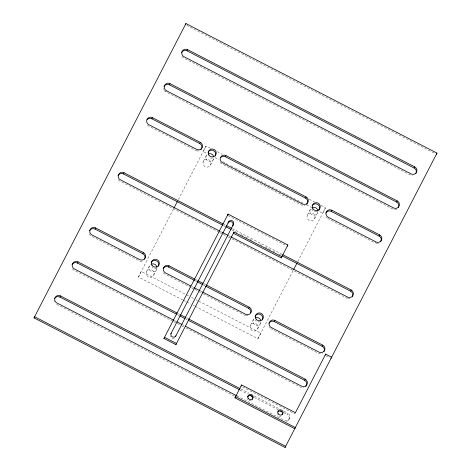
<?xml version="1.0" encoding="UTF-8"?>
<svg xmlns="http://www.w3.org/2000/svg" width="471" height="471" viewBox="0 0 471 471"><rect width="100%" height="100%" fill="white"/><g stroke="black" fill="none" stroke-linecap="round" stroke-linejoin="round"><path stroke-width="0.35" stroke-dasharray="2.35 1.77" d="M396.976 208.936A4.039 3.956 27.2 0 1 392.961 209.089L165.816 91.863L166.416 90.697M147.399 125.268A4.039 3.956 27.2 0 0 148.265 125.869L196.083 150.549L196.678 149.389M182.807 299.962L138.386 277.036L141.253 271.455L185.674 294.381M210.59 148.341L206.021 145.981L203.154 151.556L207.075 153.581M146.505 271.573L149.372 265.991M203.401 161.341L206.269 155.76M153.676 275.276A4.039 3.956 27.2 0 0 149.866 269.447A4.039 3.956 27.2 0 0 146.722 275.541A4.039 3.956 27.2 0 0 153.676 275.276L156.543 269.695M210.578 165.038A4.039 3.956 27.2 0 0 206.769 159.216A4.039 3.956 27.2 0 0 203.625 165.309A4.039 3.956 27.2 0 0 210.578 165.038L213.44 159.463M203.307 293.875L244.985 315.382L245.579 314.222M250.513 325.249L253.374 319.674M307.41 215.017L310.277 209.442M257.684 328.952A4.039 3.956 27.2 0 0 253.875 323.13A4.039 3.956 27.2 0 0 250.731 329.223A4.039 3.956 27.2 0 0 257.684 328.952L260.551 323.371M314.581 218.721A4.039 3.956 27.2 0 0 310.778 212.898A4.039 3.956 27.2 0 0 307.634 218.991A4.039 3.956 27.2 0 0 314.581 218.721L317.448 213.139M195.218 306.368L257.931 338.731L260.799 333.156L198.085 300.786M320.998 205.321L325.567 207.676L322.7 213.257L318.785 211.232M286.468 421.622A4.039 3.956 27.2 0 0 287.033 414.309L287.628 413.144L283.713 411.124M232.079 238.927L346.956 298.214L347.557 297.054M327.586 218.414L375.405 243.095L376.005 241.935M288.8 419.679L289.4 418.513A4.039 3.956 27.2 0 0 287.628 413.144M295.411 412.726L294.817 413.885L241.664 386.455M138.386 277.036L173.805 208.412M178.356 199.569L206.021 145.981M257.931 338.731L293.356 270.113M297.737 261.617L325.567 207.676M186.646 25.387L435.086 153.605M217.125 151.709L222.353 154.406M309.235 199.251L314.463 201.947M214.911 157.626L218.832 159.651M222.754 161.671L227.976 164.367M230.59 165.715L234.511 167.741M235.164 168.076L303.106 203.142M306.368 204.826L311.596 207.523M228.147 215.647L285.974 245.491M223.908 224.326L225.215 225.003M232.391 228.706L281.999 254.305M223.313 225.491L225.268 226.498M231.797 229.866L234.405 231.214M235.058 231.549L238.32 233.239M240.934 234.582L242.889 235.594M245.503 236.942L247.463 237.955M250.072 239.297L252.032 240.31M260.516 244.69L261.823 245.362M265.085 247.045L267.693 248.394M268.346 248.735L270.307 249.742M272.915 251.09L274.876 252.103M278.791 254.122L281.399 255.47M220.275 231.361L222.235 232.374M228.759 235.741L230.066 236.418M219.027 232.185L119.817 180.988A4.039 3.956 27.2 0 1 118.262 179.586M219.68 232.527L227.511 236.566M228.164 236.907L231.426 238.591M195.165 279.291L197.119 280.298M203.631 283.66L205.586 284.667M194.564 280.451L196.519 281.464M203.684 285.161L204.985 285.832M192.186 286.662L193.487 287.334M199.998 290.695L201.953 291.702M326.279 355.87L330.459 358.031M190.938 287.487L164.885 274.045A4.039 3.956 27.2 0 1 162.884 271.708M191.585 287.828L194.193 289.17M194.841 289.506L202.654 293.539M270.69 328.652L318.508 353.327A4.039 3.956 27.2 0 0 322.523 353.173M186.328 294.722L188.942 296.071M191.556 297.419L193.51 298.426M196.124 299.78L197.431 300.451M183.46 300.298L186.074 301.646M186.728 301.982L190.643 304.007M193.257 305.355L194.564 306.026M178.556 313.786L179.863 314.463M186.386 317.831L187.694 318.502M177.308 314.61L179.263 315.623M185.792 318.991L187.099 319.668M174.27 320.486L176.231 321.499M182.76 324.866L184.061 325.538M173.022 321.31L73.812 270.107A4.039 3.956 27.2 0 1 72.257 268.711M173.675 321.646L181.506 325.691M182.159 326.026L183.466 326.703M186.074 328.052L300.951 387.339A4.039 3.956 27.2 0 0 304.019 387.615M240.634 388.893L249.118 393.273M254.34 395.964L279.798 409.105M240.033 390.053L247.87 394.097M254.393 397.465L278.544 409.929M283.766 412.625L287.033 414.309M237.001 395.928L283.995 420.185A4.039 3.956 27.2 0 0 289.4 418.513M234.446 396.082L56.255 304.119A4.039 3.956 27.2 0 1 55.39 303.518M174.411 337.907A2.691 2.638 27.2 0 1 170.396 336.453M251.414 400.397A2.691 2.638 27.2 0 1 247.399 398.943M247.269 398.26A2.691 2.638 27.2 0 1 247.322 397.571M281.299 415.822A2.691 2.638 27.2 0 1 277.59 414.992M277.289 414.368A2.691 2.638 27.2 0 1 277.16 413.685M156.973 267.687A4.039 3.956 27.2 0 1 151.138 271.361A4.039 3.956 27.2 0 1 150.755 264.484M213.793 158.492A4.039 3.956 27.2 0 1 208.041 161.129A4.039 3.956 27.2 0 1 206.863 154.912M317.878 211.132A4.039 3.956 27.2 0 1 312.049 214.805A4.039 3.956 27.2 0 1 311.667 207.929M253.969 318.826A4.039 3.956 27.2 0 0 255.629 325.249A4.039 3.956 27.2 0 0 260.975 321.363A4.039 3.956 27.2 0 1 255.388 320.156M156.943 267.722A4.039 3.956 27.2 0 1 152.068 267.275M212.898 157.92A4.039 3.956 27.2 0 1 208.965 157.043M316.906 211.603A4.039 3.956 27.2 0 1 311.837 208.983M54.253 301.776A4.039 3.956 27.2 0 1 54.059 300.757M89.36 233.763A4.039 3.956 27.2 0 0 91.362 236.101L139.186 260.781A4.039 3.956 27.2 0 0 142.254 261.058M269.818 328.052A4.039 3.956 27.2 0 1 269.135 327.251M350.024 298.49A4.039 3.956 27.2 0 1 346.956 298.214M199.151 150.826A4.039 3.956 27.2 0 1 196.083 150.549M326.721 217.82A4.039 3.956 27.2 0 1 326.038 217.019M378.472 243.377A4.039 3.956 27.2 0 1 375.405 243.095M165.816 91.863A4.039 3.956 27.2 0 1 164.267 90.467M163.814 89.519A4.039 3.956 27.2 0 1 163.62 88.501M181.824 56.455A4.039 3.956 27.2 0 0 183.372 57.856L410.518 175.082A4.039 3.956 27.2 0 0 412.549 175.536M248.052 315.664A4.039 3.956 27.2 0 1 244.985 315.382M220.234 162.418A4.039 3.956 27.2 0 0 221.788 163.814L301.882 205.15A4.039 3.956 27.2 0 0 304.955 205.433"/><path stroke-width="0.71" d="M34.012 317.884L34.607 316.718L285.661 446.29L285.061 447.45L34.012 317.884L185.939 23.55L436.988 153.116L436.393 154.282M185.339 24.71L185.939 23.55M54.483 298.749A4.039 3.956 27.2 0 1 59.888 297.083L60.482 295.918L239.98 388.557M72.039 264.737A4.039 3.956 27.2 0 1 77.444 263.071L78.039 261.911L177.249 313.115M89.596 230.731A4.039 3.956 27.2 0 1 94.995 229.065L95.595 227.905L143.414 252.586A4.039 3.956 27.2 0 1 145.186 257.949A4.039 3.956 27.2 0 1 139.781 259.621L91.963 234.941A4.039 3.956 27.2 0 1 90.191 229.571A4.039 3.956 27.2 0 1 95.595 227.905M118.044 175.618A4.039 3.956 27.2 0 1 123.443 173.946L124.044 172.786L223.254 223.99M147.087 119.652A4.039 3.956 27.2 0 1 151.898 118.833L152.492 117.673L200.31 142.348A4.039 3.956 27.2 0 1 202.083 147.717A4.039 3.956 27.2 0 1 196.678 149.389L148.86 124.709A4.039 3.956 27.2 0 1 147.093 119.34A4.039 3.956 27.2 0 1 152.492 117.673M164.049 86.493A4.039 3.956 27.2 0 1 169.448 84.827L170.049 83.661L397.188 200.893A4.039 3.956 27.2 0 1 398.961 206.263A4.039 3.956 27.2 0 1 393.556 207.929L166.416 90.697A4.039 3.956 27.2 0 1 164.644 85.328A4.039 3.956 27.2 0 1 170.049 83.661M181.6 52.487A4.039 3.956 27.2 0 1 187.005 50.815L187.599 49.655L414.745 166.881A4.039 3.956 27.2 0 1 416.517 172.251A4.039 3.956 27.2 0 1 411.112 173.917L183.967 56.691A4.039 3.956 27.2 0 1 182.2 51.321A4.039 3.956 27.2 0 1 187.599 49.655M144.585 259.115A4.039 3.956 27.2 0 0 142.813 253.745L143.414 252.586M200.893 149.731A4.039 3.956 27.2 0 0 199.716 143.514L200.31 142.348M163.113 268.676A4.039 3.956 27.2 0 1 168.518 267.01L169.118 265.85L194.511 278.956M220.611 157.597A4.039 3.956 27.2 0 1 225.421 156.778L226.015 155.618L306.115 196.955A4.039 3.956 27.2 0 1 307.887 202.324A4.039 3.956 27.2 0 1 302.482 203.99L222.383 162.654A4.039 3.956 27.2 0 1 220.611 157.285A4.039 3.956 27.2 0 1 226.015 155.618M163.937 338.443L164.538 337.283L176.49 343.453L175.895 344.613L163.937 338.443L228.094 214.152L287.869 245.002L287.275 246.162M227.499 215.312L228.094 214.152M228.653 221.865L228.058 223.024A2.691 2.638 27.2 0 1 231.661 221.918A2.691 2.638 27.2 0 1 232.839 225.497L233.439 224.331A2.691 2.638 27.2 0 0 232.256 220.752A2.691 2.638 27.2 0 0 228.653 221.865L170.891 333.78M281.216 257.89L281.817 256.724L233.999 232.05L233.398 233.21L281.216 257.89L287.869 245.002M250.737 312.744A4.039 3.956 27.2 0 0 248.617 308.346L249.212 307.186L206.233 285.002M307.634 202.512A4.039 3.956 27.2 0 0 305.514 198.114L306.115 196.955M234.964 397.848L235.565 396.688L295.335 427.538L294.74 428.698L234.964 397.848L241.617 384.96L295.411 412.726L325.679 354.092L331.655 357.177L331.06 358.337M241.017 386.12L241.617 384.96M268.917 323.283A4.039 3.956 27.2 0 1 274.322 321.611L274.917 320.451L322.735 345.131A4.039 3.956 27.2 0 1 324.507 350.501A4.039 3.956 27.2 0 1 319.103 352.167L271.284 327.486A4.039 3.956 27.2 0 1 269.512 322.117A4.039 3.956 27.2 0 1 274.917 320.451M325.814 213.051A4.039 3.956 27.2 0 1 331.219 211.379L331.814 210.219L379.638 234.899A4.039 3.956 27.2 0 1 381.404 240.269A4.039 3.956 27.2 0 1 376.005 241.935L328.187 217.255A4.039 3.956 27.2 0 1 326.415 211.885A4.039 3.956 27.2 0 1 331.814 210.219M305.761 386.514A4.039 3.956 27.2 0 0 304.584 380.303L305.184 379.137L188.347 318.838M323.907 351.66A4.039 3.956 27.2 0 0 322.14 346.291L322.735 345.131M352.361 296.547A4.039 3.956 27.2 0 0 350.589 291.178L351.183 290.012L282.653 254.646M380.809 241.429A4.039 3.956 27.2 0 0 379.037 236.059L379.638 234.899M398.366 207.423A4.039 3.956 27.2 0 0 396.594 202.053L397.188 200.893M415.917 173.416A4.039 3.956 27.2 0 0 414.144 168.047L414.745 166.881M325.084 355.252L325.679 354.092M173.97 208.064L177.343 201.529M175.671 336.247L233.439 224.331M175.895 344.613L233.999 232.05M293.521 269.765L297.066 262.924M285.061 447.45L436.988 153.116M187.005 50.815L414.144 168.047M169.448 84.827L396.594 202.053M151.898 118.833L199.716 143.514M225.421 156.778L305.514 198.114M331.219 211.379L379.037 236.059M226.516 225.674L231.738 228.37M123.443 173.946L222.659 225.15M225.921 226.834L231.143 229.53M282.052 255.806L350.589 291.178M219.621 231.025L120.411 179.822A4.039 3.956 27.2 0 1 118.639 174.453A4.039 3.956 27.2 0 1 124.044 172.786M222.235 232.374L228.111 235.406M230.719 236.754L347.557 297.054A4.039 3.956 27.2 0 0 352.956 295.382A4.039 3.956 27.2 0 0 351.183 290.012M197.767 280.634L202.977 283.324M94.995 229.065L142.813 253.745M168.518 267.01L194.564 280.451M197.172 281.799L203.03 284.82M205.639 286.168L248.617 308.346M274.322 321.611L322.14 346.291M190.879 285.991L165.486 272.886A4.039 3.956 27.2 0 1 163.714 267.516A4.039 3.956 27.2 0 1 169.118 265.85M194.134 287.669L199.345 290.36M202.601 292.044L245.579 314.222A4.039 3.956 27.2 0 0 250.984 312.556A4.039 3.956 27.2 0 0 249.212 307.186M180.517 314.799L185.739 317.495M77.444 263.071L176.654 314.275M179.916 315.959L185.138 318.655M188.4 320.339L304.584 380.303M173.616 320.15L74.406 268.947A4.039 3.956 27.2 0 1 72.634 263.577A4.039 3.956 27.2 0 1 78.039 261.911M176.884 321.834L182.106 324.531M185.368 326.215L301.552 386.173A4.039 3.956 27.2 0 0 306.951 384.507A4.039 3.956 27.2 0 0 305.184 379.137M59.888 297.083L239.386 389.717M250.478 395.446L252.438 396.452M280.504 410.942L281.811 411.613M237.001 395.928L56.856 302.953A4.039 3.956 27.2 0 1 55.083 297.584A4.039 3.956 27.2 0 1 60.482 295.918M175.93 335.735A2.691 2.638 27.2 0 1 172.327 336.847A2.691 2.638 27.2 0 1 171.15 333.268M247.558 396.923A2.691 2.638 27.2 0 1 251.161 395.811A2.691 2.638 27.2 0 1 252.338 399.39M277.837 411.778A2.691 2.638 27.2 0 1 282.223 414.816M151.703 264.048A4.039 3.956 27.2 0 1 156.778 266.663M208.606 153.817A4.039 3.956 27.2 0 1 213.675 156.431M312.609 207.493A4.039 3.956 27.2 0 1 317.684 210.113M255.712 317.725A4.039 3.956 27.2 0 1 260.781 320.345M151.162 262.506A4.039 3.956 27.2 0 1 156.566 260.84A4.039 3.956 27.2 0 1 158.333 266.209M208.058 152.274A4.039 3.956 27.2 0 1 213.463 150.608A4.039 3.956 27.2 0 1 215.235 155.978M312.067 205.951A4.039 3.956 27.2 0 1 317.925 204.555A4.039 3.956 27.2 0 1 318.649 210.502M255.17 316.182A4.039 3.956 27.2 0 1 260.569 314.516A4.039 3.956 27.2 0 1 262.341 319.886M307.286 203.484A4.039 3.956 27.2 0 1 306.692 204.332M278.19 413.832A2.691 2.638 27.2 0 0 282.824 413.65A2.691 2.638 27.2 0 0 280.286 409.77A2.691 2.638 27.2 0 0 278.19 413.832M248.299 398.407A2.691 2.638 27.2 0 0 252.933 398.225A2.691 2.638 27.2 0 0 250.395 394.345A2.691 2.638 27.2 0 0 248.299 398.407M151.98 265.32A4.039 3.956 27.2 0 0 158.933 265.049A4.039 3.956 27.2 0 0 155.124 259.227A4.039 3.956 27.2 0 0 151.98 265.32M208.877 155.083A4.039 3.956 27.2 0 0 215.83 154.818A4.039 3.956 27.2 0 0 212.027 148.989A4.039 3.956 27.2 0 0 208.877 155.083M312.885 208.765A4.039 3.956 27.2 0 0 319.838 208.494A4.039 3.956 27.2 0 0 316.029 202.671A4.039 3.956 27.2 0 0 312.885 208.765M255.989 318.997A4.039 3.956 27.2 0 0 262.942 318.726A4.039 3.956 27.2 0 0 259.132 312.903A4.039 3.956 27.2 0 0 255.989 318.997"/></g></svg>
